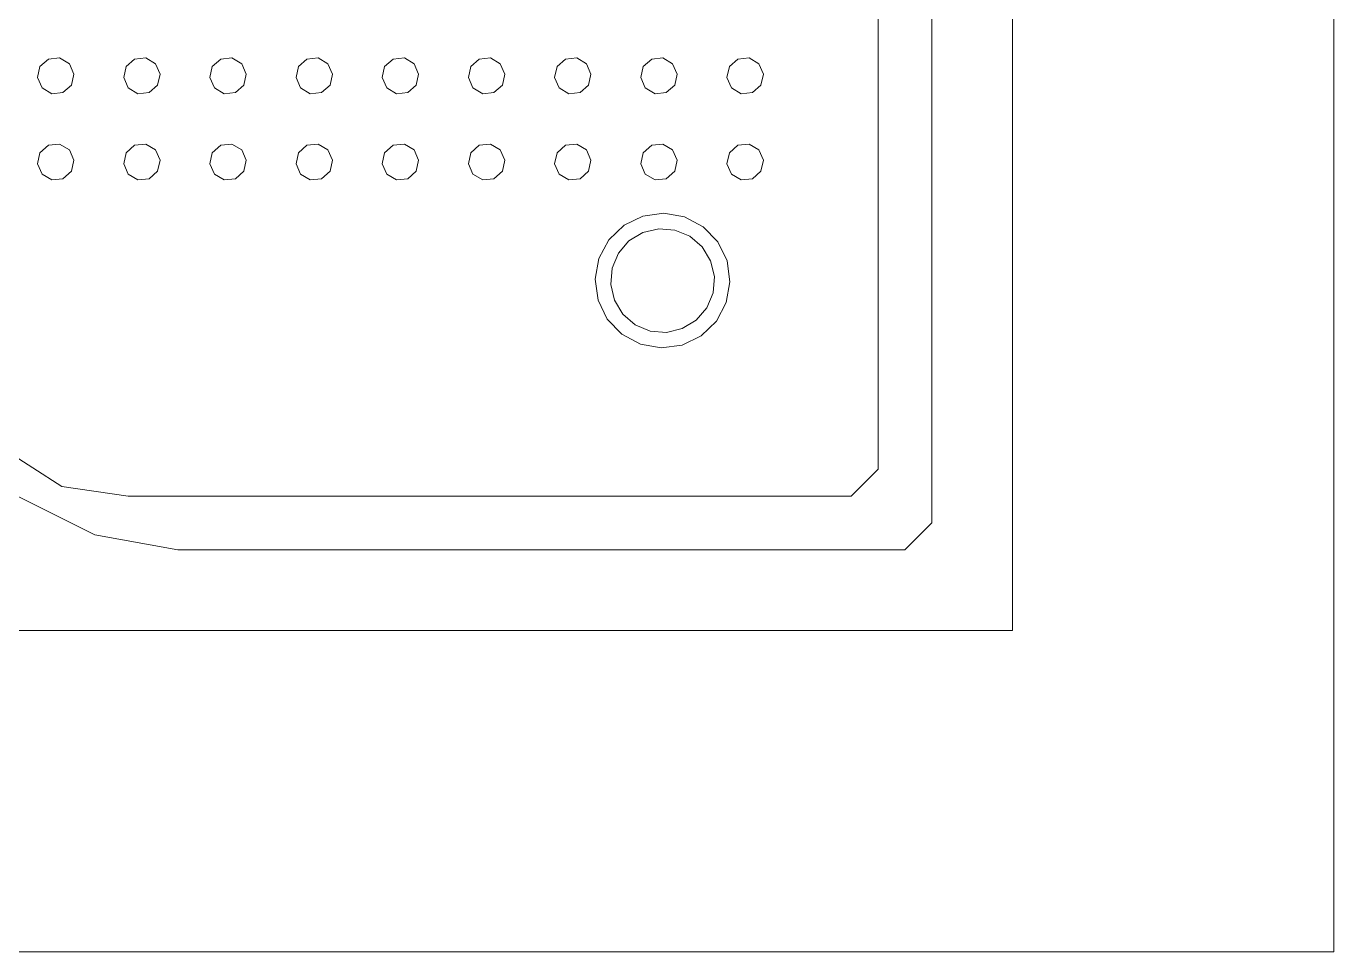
# Model space of a CAD drawing. Header units: millimetres. Extents: x -32 to 1412, y -324 to 2887.
# Drawn here: x 1036.881 to 1037.491, y 2053.059 to 2053.491 of the extents above; entities that cross this region are included whole.
import ezdxf

# ---------------------------------------------------------------- set-up
doc = ezdxf.new("R2010")
doc.units = ezdxf.units.MM
doc.header["$LTSCALE"] = 0.5
doc.layers.add('arquitetura', color=252, linetype='CONTINUOUS', lineweight=5)

msp = doc.modelspace()

# ---------------------------------------------------------------- linework, layer by layer
at = {"layer": 'arquitetura', "color": 252}
for p, q in [((1037.34123, 2053.20913), (1037.34123, 2054.90913)), ((1037.49123, 2053.05913), (1037.49123, 2054.90913)), ((1037.34123, 2053.95913), (1037.34123, 2053.20913)), ((1037.27836, 2053.74996), (1037.27836, 2053.28458)), ((1037.30352, 2053.74996), (1037.30352, 2053.25942)), ((1036.88696, 2053.47254), (1036.8909, 2053.47604)), ((1036.8909, 2053.47604), (1036.89616, 2053.47655)), ((1036.89616, 2053.47655), (1036.9007, 2053.47388)), ((1036.9007, 2053.47388), (1036.90281, 2053.46905)), ((1036.92721, 2053.47254), (1036.93115, 2053.47604)), ((1036.93115, 2053.47604), (1036.9364, 2053.47655)), ((1036.9364, 2053.47655), (1036.94095, 2053.47388)), ((1036.94095, 2053.47388), (1036.94306, 2053.46905)), ((1036.96746, 2053.47254), (1036.9714, 2053.47604)), ((1036.9714, 2053.47604), (1036.97665, 2053.47655)), ((1036.97665, 2053.47655), (1036.9812, 2053.47388)), ((1036.9812, 2053.47388), (1036.98331, 2053.46905)), ((1037.00771, 2053.47254), (1037.01165, 2053.47604)), ((1037.01165, 2053.47604), (1037.0169, 2053.47655)), ((1037.0169, 2053.47655), (1037.02145, 2053.47388)), ((1037.02145, 2053.47388), (1037.02356, 2053.46905)), ((1037.04795, 2053.47254), (1037.0519, 2053.47604)), ((1037.0519, 2053.47604), (1037.05715, 2053.47655)), ((1037.05715, 2053.47655), (1037.0617, 2053.47388)), ((1037.0617, 2053.47388), (1037.06381, 2053.46905)), ((1037.0882, 2053.47254), (1037.09215, 2053.47604)), ((1037.09215, 2053.47604), (1037.0974, 2053.47655)), ((1037.0974, 2053.47655), (1037.10195, 2053.47388)), ((1037.10195, 2053.47388), (1037.10406, 2053.46905)), ((1037.12845, 2053.47254), (1037.1324, 2053.47604)), ((1037.1324, 2053.47604), (1037.13765, 2053.47655)), ((1037.13765, 2053.47655), (1037.1422, 2053.47388)), ((1037.1422, 2053.47388), (1037.14431, 2053.46905)), ((1037.1687, 2053.47254), (1037.17265, 2053.47604)), ((1037.17265, 2053.47604), (1037.1779, 2053.47655)), ((1037.1779, 2053.47655), (1037.18245, 2053.47388)), ((1037.18245, 2053.47388), (1037.18456, 2053.46905)), ((1037.20895, 2053.47254), (1037.2129, 2053.47604)), ((1037.2129, 2053.47604), (1037.21815, 2053.47655)), ((1037.21815, 2053.47655), (1037.2227, 2053.47388)), ((1037.2227, 2053.47388), (1037.22481, 2053.46905)), ((1036.88582, 2053.46739), (1036.88696, 2053.47254)), ((1036.90281, 2053.46905), (1036.90168, 2053.46389)), ((1036.92607, 2053.46739), (1036.92721, 2053.47254)), ((1036.94306, 2053.46905), (1036.94193, 2053.46389)), ((1036.96632, 2053.46739), (1036.96746, 2053.47254)), ((1036.98331, 2053.46905), (1036.98218, 2053.46389)), ((1037.00657, 2053.46739), (1037.00771, 2053.47254)), ((1037.02356, 2053.46905), (1037.02243, 2053.46389)), ((1037.04682, 2053.46739), (1037.04795, 2053.47254)), ((1037.06381, 2053.46905), (1037.06267, 2053.46389)), ((1037.08707, 2053.46739), (1037.0882, 2053.47254)), ((1037.10406, 2053.46905), (1037.10292, 2053.46389)), ((1037.12732, 2053.46739), (1037.12845, 2053.47254)), ((1037.14431, 2053.46905), (1037.14317, 2053.46389)), ((1037.16757, 2053.46739), (1037.1687, 2053.47254)), ((1037.18456, 2053.46905), (1037.18342, 2053.46389)), ((1037.20782, 2053.46739), (1037.20895, 2053.47254)), ((1037.22481, 2053.46905), (1037.22367, 2053.46389)), ((1036.88793, 2053.46255), (1036.88582, 2053.46739)), ((1036.89248, 2053.45988), (1036.88793, 2053.46255)), ((1036.90168, 2053.46389), (1036.89773, 2053.46039)), ((1036.92818, 2053.46255), (1036.92607, 2053.46739)), ((1036.93273, 2053.45988), (1036.92818, 2053.46255)), ((1036.94193, 2053.46389), (1036.93798, 2053.46039)), ((1036.96843, 2053.46255), (1036.96632, 2053.46739)), ((1036.97298, 2053.45988), (1036.96843, 2053.46255)), ((1036.98218, 2053.46389), (1036.97823, 2053.46039)), ((1037.00868, 2053.46255), (1037.00657, 2053.46739)), ((1037.01323, 2053.45988), (1037.00868, 2053.46255)), ((1037.02243, 2053.46389), (1037.01848, 2053.46039)), ((1037.04893, 2053.46255), (1037.04682, 2053.46739)), ((1037.05348, 2053.45988), (1037.04893, 2053.46255)), ((1037.06267, 2053.46389), (1037.05873, 2053.46039)), ((1037.08918, 2053.46255), (1037.08707, 2053.46739)), ((1037.09373, 2053.45988), (1037.08918, 2053.46255)), ((1037.10292, 2053.46389), (1037.09898, 2053.46039)), ((1037.12943, 2053.46255), (1037.12732, 2053.46739)), ((1037.13398, 2053.45988), (1037.12943, 2053.46255)), ((1037.14317, 2053.46389), (1037.13923, 2053.46039)), ((1037.16968, 2053.46255), (1037.16757, 2053.46739)), ((1037.17423, 2053.45988), (1037.16968, 2053.46255)), ((1037.18342, 2053.46389), (1037.17948, 2053.46039)), ((1037.20993, 2053.46255), (1037.20782, 2053.46739)), ((1037.21447, 2053.45988), (1037.20993, 2053.46255)), ((1037.22367, 2053.46389), (1037.21973, 2053.46039)), ((1036.89773, 2053.46039), (1036.89248, 2053.45988)), ((1036.93798, 2053.46039), (1036.93273, 2053.45988)), ((1036.97823, 2053.46039), (1036.97298, 2053.45988)), ((1037.01848, 2053.46039), (1037.01323, 2053.45988)), ((1037.05873, 2053.46039), (1037.05348, 2053.45988)), ((1037.09898, 2053.46039), (1037.09373, 2053.45988)), ((1037.13923, 2053.46039), (1037.13398, 2053.45988)), ((1037.17948, 2053.46039), (1037.17423, 2053.45988)), ((1037.21973, 2053.46039), (1037.21447, 2053.45988)), ((1036.88582, 2053.42714), (1036.88696, 2053.43229)), ((1036.88696, 2053.43229), (1036.8909, 2053.43579)), ((1036.8909, 2053.43579), (1036.89616, 2053.43631)), ((1036.89616, 2053.43631), (1036.9007, 2053.43363)), ((1036.9007, 2053.43363), (1036.90281, 2053.4288)), ((1036.92607, 2053.42714), (1036.92721, 2053.43229)), ((1036.92721, 2053.43229), (1036.93115, 2053.43579)), ((1036.93115, 2053.43579), (1036.9364, 2053.43631)), ((1036.9364, 2053.43631), (1036.94095, 2053.43363)), ((1036.94095, 2053.43363), (1036.94306, 2053.4288)), ((1036.96632, 2053.42714), (1036.96746, 2053.43229)), ((1036.96746, 2053.43229), (1036.9714, 2053.43579)), ((1036.9714, 2053.43579), (1036.97665, 2053.43631)), ((1036.97665, 2053.43631), (1036.9812, 2053.43363)), ((1036.9812, 2053.43363), (1036.98331, 2053.4288)), ((1037.00657, 2053.42714), (1037.00771, 2053.43229)), ((1037.00771, 2053.43229), (1037.01165, 2053.43579)), ((1037.01165, 2053.43579), (1037.0169, 2053.43631)), ((1037.0169, 2053.43631), (1037.02145, 2053.43363)), ((1037.02145, 2053.43363), (1037.02356, 2053.4288)), ((1037.04682, 2053.42714), (1037.04795, 2053.43229)), ((1037.04795, 2053.43229), (1037.0519, 2053.43579)), ((1037.0519, 2053.43579), (1037.05715, 2053.43631)), ((1037.05715, 2053.43631), (1037.0617, 2053.43363)), ((1037.0617, 2053.43363), (1037.06381, 2053.4288)), ((1037.08707, 2053.42714), (1037.0882, 2053.43229)), ((1037.0882, 2053.43229), (1037.09215, 2053.43579)), ((1037.09215, 2053.43579), (1037.0974, 2053.43631)), ((1037.0974, 2053.43631), (1037.10195, 2053.43363)), ((1037.10195, 2053.43363), (1037.10406, 2053.4288)), ((1037.12732, 2053.42714), (1037.12845, 2053.43229)), ((1037.12845, 2053.43229), (1037.1324, 2053.43579)), ((1037.1324, 2053.43579), (1037.13765, 2053.43631)), ((1037.13765, 2053.43631), (1037.1422, 2053.43363)), ((1037.1422, 2053.43363), (1037.14431, 2053.4288)), ((1037.16757, 2053.42714), (1037.1687, 2053.43229)), ((1037.1687, 2053.43229), (1037.17265, 2053.43579)), ((1037.17265, 2053.43579), (1037.1779, 2053.43631)), ((1037.1779, 2053.43631), (1037.18245, 2053.43363)), ((1037.18245, 2053.43363), (1037.18456, 2053.4288)), ((1037.20782, 2053.42714), (1037.20895, 2053.43229)), ((1037.20895, 2053.43229), (1037.2129, 2053.43579)), ((1037.2129, 2053.43579), (1037.21815, 2053.43631)), ((1037.21815, 2053.43631), (1037.2227, 2053.43363)), ((1037.2227, 2053.43363), (1037.22481, 2053.4288)), ((1036.88793, 2053.42231), (1036.88582, 2053.42714)), ((1036.90281, 2053.4288), (1036.90168, 2053.42364)), ((1036.92818, 2053.42231), (1036.92607, 2053.42714)), ((1036.94306, 2053.4288), (1036.94193, 2053.42364)), ((1036.96843, 2053.42231), (1036.96632, 2053.42714)), ((1036.98331, 2053.4288), (1036.98218, 2053.42364)), ((1037.00868, 2053.42231), (1037.00657, 2053.42714)), ((1037.02356, 2053.4288), (1037.02243, 2053.42364)), ((1037.04893, 2053.42231), (1037.04682, 2053.42714)), ((1037.06381, 2053.4288), (1037.06267, 2053.42364)), ((1037.08918, 2053.42231), (1037.08707, 2053.42714)), ((1037.10406, 2053.4288), (1037.10292, 2053.42364)), ((1037.12943, 2053.42231), (1037.12732, 2053.42714)), ((1037.14431, 2053.4288), (1037.14317, 2053.42364)), ((1037.16968, 2053.42231), (1037.16757, 2053.42714)), ((1037.18456, 2053.4288), (1037.18342, 2053.42364)), ((1037.20993, 2053.42231), (1037.20782, 2053.42714)), ((1037.22481, 2053.4288), (1037.22367, 2053.42364)), ((1036.89248, 2053.41963), (1036.88793, 2053.42231)), ((1036.89773, 2053.42014), (1036.89248, 2053.41963)), ((1036.90168, 2053.42364), (1036.89773, 2053.42014)), ((1036.93273, 2053.41963), (1036.92818, 2053.42231)), ((1036.93798, 2053.42014), (1036.93273, 2053.41963)), ((1036.94193, 2053.42364), (1036.93798, 2053.42014)), ((1036.97298, 2053.41963), (1036.96843, 2053.42231)), ((1036.97823, 2053.42014), (1036.97298, 2053.41963)), ((1036.98218, 2053.42364), (1036.97823, 2053.42014)), ((1037.01323, 2053.41963), (1037.00868, 2053.42231)), ((1037.01848, 2053.42014), (1037.01323, 2053.41963)), ((1037.02243, 2053.42364), (1037.01848, 2053.42014)), ((1037.05348, 2053.41963), (1037.04893, 2053.42231)), ((1037.05873, 2053.42014), (1037.05348, 2053.41963)), ((1037.06267, 2053.42364), (1037.05873, 2053.42014)), ((1037.09373, 2053.41963), (1037.08918, 2053.42231)), ((1037.09898, 2053.42014), (1037.09373, 2053.41963)), ((1037.10292, 2053.42364), (1037.09898, 2053.42014)), ((1037.13398, 2053.41963), (1037.12943, 2053.42231)), ((1037.13923, 2053.42014), (1037.13398, 2053.41963)), ((1037.14317, 2053.42364), (1037.13923, 2053.42014)), ((1037.17423, 2053.41963), (1037.16968, 2053.42231)), ((1037.17948, 2053.42014), (1037.17423, 2053.41963)), ((1037.18342, 2053.42364), (1037.17948, 2053.42014)), ((1037.21447, 2053.41963), (1037.20993, 2053.42231)), ((1037.21973, 2053.42014), (1037.21447, 2053.41963)), ((1037.22367, 2053.42364), (1037.21973, 2053.42014)), ((1037.15973, 2053.39844), (1037.16859, 2053.40274)), ((1037.16859, 2053.40274), (1037.17834, 2053.4041)), ((1037.17834, 2053.4041), (1037.18804, 2053.40237)), ((1037.18804, 2053.40237), (1037.19672, 2053.39773)), ((1037.15263, 2053.39161), (1037.15973, 2053.39844)), ((1037.16204, 2053.39114), (1037.16853, 2053.39509)), ((1037.16853, 2053.39509), (1037.17592, 2053.39683)), ((1037.17592, 2053.39683), (1037.18349, 2053.39621)), ((1037.18349, 2053.39621), (1037.1905, 2053.39328)), ((1037.19672, 2053.39773), (1037.20355, 2053.39064)), ((1037.148, 2053.38292), (1037.15263, 2053.39161)), ((1037.15709, 2053.38539), (1037.16204, 2053.39114)), ((1037.1905, 2053.39328), (1037.19626, 2053.38832)), ((1037.20355, 2053.39064), (1037.20786, 2053.38178)), ((1037.14627, 2053.37323), (1037.148, 2053.38292)), ((1037.15416, 2053.37838), (1037.15709, 2053.38539)), ((1037.19626, 2053.38832), (1037.2002, 2053.38183)), ((1037.15353, 2053.37081), (1037.15416, 2053.37838)), ((1037.2002, 2053.38183), (1037.20195, 2053.37444)), ((1037.20786, 2053.38178), (1037.20921, 2053.37202)), ((1037.14762, 2053.36347), (1037.14627, 2053.37323)), ((1037.15528, 2053.36342), (1037.15353, 2053.37081)), ((1037.20195, 2053.37444), (1037.20132, 2053.36687)), ((1037.20921, 2053.37202), (1037.20748, 2053.36233)), ((1037.20132, 2053.36687), (1037.19839, 2053.35987)), ((1037.15193, 2053.35462), (1037.14762, 2053.36347)), ((1037.15922, 2053.35693), (1037.15528, 2053.36342)), ((1037.19839, 2053.35987), (1037.19344, 2053.35411)), ((1037.20748, 2053.36233), (1037.20285, 2053.35364)), ((1037.15876, 2053.34752), (1037.15193, 2053.35462)), ((1037.16498, 2053.35197), (1037.15922, 2053.35693)), ((1037.17199, 2053.34904), (1037.16498, 2053.35197)), ((1037.19344, 2053.35411), (1037.18695, 2053.35017)), ((1037.20285, 2053.35364), (1037.19575, 2053.34681)), ((1037.16744, 2053.34288), (1037.15876, 2053.34752)), ((1037.17956, 2053.34842), (1037.17199, 2053.34904)), ((1037.18695, 2053.35017), (1037.17956, 2053.34842)), ((1037.19575, 2053.34681), (1037.18689, 2053.34251)), ((1037.17714, 2053.34116), (1037.16744, 2053.34288)), ((1037.18689, 2053.34251), (1037.17714, 2053.34116)), ((1036.87011, 2053.29389), (1036.89713, 2053.27646)), ((1037.27836, 2053.28458), (1037.26579, 2053.272)), ((1036.87524, 2053.27252), (1036.91263, 2053.25381)), ((1036.89713, 2053.27646), (1036.9281, 2053.272)), ((1037.26579, 2053.272), (1036.9281, 2053.272)), ((1037.30352, 2053.25942), (1037.29094, 2053.24685)), ((1036.91263, 2053.25381), (1036.95141, 2053.24685)), ((1037.29094, 2053.24685), (1036.95141, 2053.24685)), ((1037.34123, 2053.20913), (1034.99123, 2053.20913)), ((1037.34123, 2053.20913), (1036.59123, 2053.20913)), ((1017.83123, 2053.05913), (1037.49123, 2053.05913))]:
    msp.add_line(p, q, dxfattribs=at)

doc.saveas('drawing.dxf')
